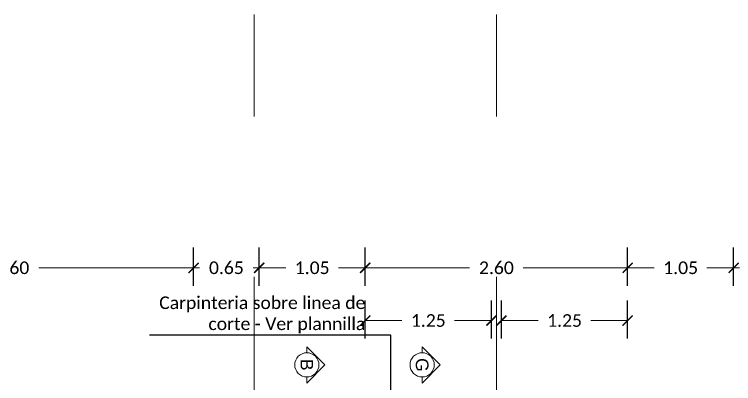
# Model space of a CAD drawing. Header units: metres. Extents: x -127.2 to -72.7, y -10.7 to 45.9.
# Drawn here: x -107.24 to -100.11, y 20.53 to 24.18 of the extents above; entities that cross this region are included whole.
import ezdxf

# ---------------------------------------------------------------- set-up
doc = ezdxf.new("R2010")
doc.units = ezdxf.units.M
doc.header["$LTSCALE"] = 0.05
doc.header["$MEASUREMENT"] = 0
doc.linetypes.add('DASHED2', pattern=[9.525, 6.35, -3.175])
for name, color, linetype, lineweight in [('0 - cortes', 3, 'Continuous', 9), ('0 - TEXTOS', 2, 'Continuous', 25), ('0-COT-1-50', 3, 'Continuous', 5), ('0-T-1-75-TEXTOS', 4, 'Continuous', 5), ('LINEAS PUNTEADAS VARIAS', 251, 'DASHED2', 9)]:
    doc.layers.add(name, color=color, linetype=linetype, lineweight=lineweight)
doc.styles.add('1-50-TEXTO-CAL', font='calibri.ttf', dxfattribs={"height": 0.125})
doc.styles.add('5', font='arial.ttf', dxfattribs={"height": 5})
doc.dimstyles.new('1-50-COTAS', dxfattribs={"dimtxt": 0.12, "dimasz": 0.1, "dimexe": 0.2, "dimexo": 0.02, "dimgap": 0.1, "dimtad": 0, "dimtoh": 1, "dimzin": 0, "dimdsep": 46, "dimtxsty": '1-50-TEXTO-CAL', "dimblk": 'ARCHTICK', "dimcen": 2, "dimclrd": 256, "dimclre": 250, "dimclrt": 256, "dimadec": 0, "dimazin": 0, "dimtfac": 1, "dimtmove": 0, "dimatfit": 3, "dimldrblk": 'DOT', "dimfxl": 1, "dimfxlon": 1, "dimtzin": 0, "dimlwd": -1, "dimarcsym": 0})

# ---------------------------------------------------------------- blocks, each defined once
blk = doc.blocks.new('_ArchTick')
at = {"color": 0, "linetype": 'ByBlock', "const_width": 0.15}
blk.add_lwpolyline([(-0.5, -0.5), (0.5, 0.5)], dxfattribs=at)
blk = doc.blocks.new('*D15')
at = {"layer": '0-COT-1-50', "color": 250, "lineweight": -2, "transparency": 16777216}
for p, q in [((-100.1144, 21.4941), (-100.1144, 21.8723)), ((-99.4644, 21.4941), (-99.4644, 21.8723))]:
    blk.add_line(p, q, dxfattribs=at)
at = {"layer": '0-COT-1-50', "transparency": 16777216}
for p, q in [((-100.1144, 21.6723), (-100.0548, 21.6723)), ((-99.4644, 21.6723), (-99.5241, 21.6723))]:
    blk.add_line(p, q, dxfattribs=at)
at = {"layer": 'Defpoints', "color": 0, "transparency": 16777216}
for p in [(-100.1144, 21.6723), (-100.1144, 21.4741, 0), (-99.4644, 21.4741, 0)]:
    blk.add_point(p, dxfattribs=at)
at = {"layer": '0-COT-1-50', "transparency": 16777216, "xscale": 0.1, "yscale": 0.1, "zscale": 0.1, "rotation": 180}
blk.add_blockref('_ArchTick', (-100.1144, 21.6723), dxfattribs=at)
at = {"layer": '0-COT-1-50', "transparency": 16777216, "xscale": 0.1, "yscale": 0.1, "zscale": 0.1}
blk.add_blockref('_ArchTick', (-99.4644, 21.6723), dxfattribs=at)
at = {"layer": '0-COT-1-50', "transparency": 16777216, "insert": (-99.7894, 21.6723), "char_height": 0.125, "attachment_point": 5, "style": '1-50-TEXTO-CAL'}
blk.add_mtext('0.65', dxfattribs=at)
blk = doc.blocks.new('_Dot')
at = {"color": 0, "linetype": 'ByBlock', "lineweight": -2}
blk.add_line((-0.5, 0), (-1, 0), dxfattribs=at)
at = {"color": 0, "linetype": 'ByBlock', "const_width": 0.343}
blk.add_lwpolyline([(-0.171, 0, 1), (0.171, 0, 1)], format="xyb", close=True, dxfattribs=at)
blk = doc.blocks.new('*D16')
at = {"layer": '0-COT-1-50', "color": 250, "lineweight": -2, "transparency": 16777216}
for p, q in [((-101.1644, 21.4941), (-101.1644, 21.8723)), ((-100.1144, 21.4941), (-100.1144, 21.8723))]:
    blk.add_line(p, q, dxfattribs=at)
at = {"layer": '0-COT-1-50', "transparency": 16777216}
for p, q in [((-101.1644, 21.6723), (-100.8999, 21.6723)), ((-100.1144, 21.6723), (-100.379, 21.6723))]:
    blk.add_line(p, q, dxfattribs=at)
at = {"layer": 'Defpoints', "color": 0, "transparency": 16777216}
for p in [(-101.1644, 21.6723), (-101.1644, 21.4741, 0), (-100.1144, 21.4741, 0)]:
    blk.add_point(p, dxfattribs=at)
at = {"layer": '0-COT-1-50', "transparency": 16777216, "xscale": 0.1, "yscale": 0.1, "zscale": 0.1, "rotation": 180}
blk.add_blockref('_ArchTick', (-101.1644, 21.6723), dxfattribs=at)
at = {"layer": '0-COT-1-50', "transparency": 16777216, "xscale": 0.1, "yscale": 0.1, "zscale": 0.1}
blk.add_blockref('_ArchTick', (-100.1144, 21.6723), dxfattribs=at)
at = {"layer": '0-COT-1-50', "transparency": 16777216, "insert": (-100.6394, 21.6723), "char_height": 0.125, "attachment_point": 5, "style": '1-50-TEXTO-CAL'}
blk.add_mtext('1.05', dxfattribs=at)
blk = doc.blocks.new('Sección - Extremo de sección-3896-Nivel 0')
for p, q in [((-0.006, 0.00598), (-0.012, 0)), ((0, 0), (-0.006, 0.00598)), ((-0.012, 0), (-0.01, 0)), ((-0.002, 0), (0, 0))]:
    blk.add_line(p, q)
blk.add_circle((-0.006, 0), 0.004)
blk.add_arc((-0.006, 0), 0.004, 0, 180)
blk = doc.blocks.new('*D35')
at = {"layer": '0-COT-1-50', "color": 250, "lineweight": -2, "transparency": 16777216}
for p, q in [((-109.0644, 21.4941), (-109.0644, 21.8723)), ((-105.4644, 21.4941), (-105.4644, 21.8723))]:
    blk.add_line(p, q, dxfattribs=at)
at = {"layer": '0-COT-1-50', "transparency": 16777216}
for p, q in [((-109.0644, 21.6723), (-107.5306, 21.6723)), ((-105.4644, 21.6723), (-106.9982, 21.6723))]:
    blk.add_line(p, q, dxfattribs=at)
at = {"layer": 'Defpoints', "color": 0, "transparency": 16777216}
for p in [(-105.4644, 21.6723), (-109.0644, 21.4741, 0), (-105.4644, 21.4741, 0)]:
    blk.add_point(p, dxfattribs=at)
at = {"layer": '0-COT-1-50', "transparency": 16777216, "xscale": 0.1, "yscale": 0.1, "zscale": 0.1, "rotation": 180}
blk.add_blockref('_ArchTick', (-109.0644, 21.6723), dxfattribs=at)
at = {"layer": '0-COT-1-50', "transparency": 16777216, "xscale": 0.1, "yscale": 0.1, "zscale": 0.1}
blk.add_blockref('_ArchTick', (-105.4644, 21.6723), dxfattribs=at)
at = {"layer": '0-COT-1-50', "transparency": 16777216, "insert": (-107.2644, 21.6723), "char_height": 0.125, "attachment_point": 5, "style": '1-50-TEXTO-CAL'}
blk.add_mtext('3.60', dxfattribs=at)
blk = doc.blocks.new('*D32')
at = {"layer": '0-COT-1-50', "color": 250, "lineweight": -2, "transparency": 16777216}
for p, q in [((-105.4644, 21.4941), (-105.4644, 21.8723)), ((-104.8144, 21.4941), (-104.8144, 21.8723))]:
    blk.add_line(p, q, dxfattribs=at)
at = {"layer": '0-COT-1-50', "transparency": 16777216}
for p, q in [((-105.4644, 21.6723), (-105.4048, 21.6723)), ((-104.8144, 21.6723), (-104.8741, 21.6723))]:
    blk.add_line(p, q, dxfattribs=at)
at = {"layer": 'Defpoints', "color": 0, "transparency": 16777216}
for p in [(-104.8144, 21.6723), (-105.4644, 21.4741, 0), (-104.8144, 21.4741, 0)]:
    blk.add_point(p, dxfattribs=at)
at = {"layer": '0-COT-1-50', "transparency": 16777216, "xscale": 0.1, "yscale": 0.1, "zscale": 0.1, "rotation": 180}
blk.add_blockref('_ArchTick', (-105.4644, 21.6723), dxfattribs=at)
at = {"layer": '0-COT-1-50', "transparency": 16777216, "xscale": 0.1, "yscale": 0.1, "zscale": 0.1}
blk.add_blockref('_ArchTick', (-104.8144, 21.6723), dxfattribs=at)
at = {"layer": '0-COT-1-50', "transparency": 16777216, "insert": (-105.1394, 21.6723), "char_height": 0.125, "attachment_point": 5, "style": '1-50-TEXTO-CAL'}
blk.add_mtext('0.65', dxfattribs=at)
blk = doc.blocks.new('*D33')
at = {"layer": '0-COT-1-50', "color": 250, "lineweight": -2, "transparency": 16777216}
for p, q in [((-104.8144, 21.4941), (-104.8144, 21.8723)), ((-103.7644, 21.4941), (-103.7644, 21.8723))]:
    blk.add_line(p, q, dxfattribs=at)
at = {"layer": '0-COT-1-50', "transparency": 16777216}
for p, q in [((-104.8144, 21.6723), (-104.5499, 21.6723)), ((-103.7644, 21.6723), (-104.029, 21.6723))]:
    blk.add_line(p, q, dxfattribs=at)
at = {"layer": 'Defpoints', "color": 0, "transparency": 16777216}
for p in [(-103.7644, 21.6723), (-104.8144, 21.4741, 0), (-103.7644, 21.4741, 0)]:
    blk.add_point(p, dxfattribs=at)
at = {"layer": '0-COT-1-50', "transparency": 16777216, "xscale": 0.1, "yscale": 0.1, "zscale": 0.1, "rotation": 180}
blk.add_blockref('_ArchTick', (-104.8144, 21.6723), dxfattribs=at)
at = {"layer": '0-COT-1-50', "transparency": 16777216, "xscale": 0.1, "yscale": 0.1, "zscale": 0.1}
blk.add_blockref('_ArchTick', (-103.7644, 21.6723), dxfattribs=at)
at = {"layer": '0-COT-1-50', "transparency": 16777216, "insert": (-104.2894, 21.6723), "char_height": 0.125, "attachment_point": 5, "style": '1-50-TEXTO-CAL'}
blk.add_mtext('1.05', dxfattribs=at)
blk = doc.blocks.new('*D34')
at = {"layer": '0-COT-1-50', "color": 250, "lineweight": -2, "transparency": 16777216}
for p, q in [((-103.7644, 21.4941), (-103.7644, 21.8723)), ((-101.1644, 21.4941), (-101.1644, 21.8723))]:
    blk.add_line(p, q, dxfattribs=at)
at = {"layer": '0-COT-1-50', "transparency": 16777216}
for p, q in [((-103.7644, 21.6723), (-102.7301, 21.6723)), ((-101.1644, 21.6723), (-102.1988, 21.6723))]:
    blk.add_line(p, q, dxfattribs=at)
at = {"layer": 'Defpoints', "color": 0, "transparency": 16777216}
for p in [(-101.1644, 21.6723), (-103.7644, 21.4741, 0), (-101.1644, 21.4741, 0)]:
    blk.add_point(p, dxfattribs=at)
at = {"layer": '0-COT-1-50', "transparency": 16777216, "xscale": 0.1, "yscale": 0.1, "zscale": 0.1, "rotation": 180}
blk.add_blockref('_ArchTick', (-103.7644, 21.6723), dxfattribs=at)
at = {"layer": '0-COT-1-50', "transparency": 16777216, "xscale": 0.1, "yscale": 0.1, "zscale": 0.1}
blk.add_blockref('_ArchTick', (-101.1644, 21.6723), dxfattribs=at)
at = {"layer": '0-COT-1-50', "transparency": 16777216, "insert": (-102.4644, 21.6723), "char_height": 0.125, "attachment_point": 5, "style": '1-50-TEXTO-CAL'}
blk.add_mtext('2.60', dxfattribs=at)
blk = doc.blocks.new('*D169')
at = {"layer": '0-COT-1-50', "color": 250, "lineweight": -2, "transparency": 16777216}
for p, q in [((-103.7644, 20.9717), (-103.7644, 21.3498)), ((-102.5144, 20.9717), (-102.5144, 21.3498))]:
    blk.add_line(p, q, dxfattribs=at)
at = {"layer": '0-COT-1-50', "transparency": 16777216}
for p, q in [((-103.7644, 21.1498), (-103.3999, 21.1498)), ((-102.5144, 21.1498), (-102.879, 21.1498))]:
    blk.add_line(p, q, dxfattribs=at)
at = {"layer": 'Defpoints', "color": 0, "transparency": 16777216}
for p in [(-102.5144, 21.1498), (-103.7644, 20.9517, 0), (-102.5144, 20.9517, 0)]:
    blk.add_point(p, dxfattribs=at)
at = {"layer": '0-COT-1-50', "transparency": 16777216, "xscale": 0.1, "yscale": 0.1, "zscale": 0.1, "rotation": 180}
blk.add_blockref('_ArchTick', (-103.7644, 21.1498), dxfattribs=at)
at = {"layer": '0-COT-1-50', "transparency": 16777216, "xscale": 0.1, "yscale": 0.1, "zscale": 0.1}
blk.add_blockref('_ArchTick', (-102.5144, 21.1498), dxfattribs=at)
at = {"layer": '0-COT-1-50', "transparency": 16777216, "insert": (-103.1394, 21.1498), "char_height": 0.125, "attachment_point": 5, "style": '1-50-TEXTO-CAL'}
blk.add_mtext('1.25', dxfattribs=at)
blk = doc.blocks.new('*D170')
at = {"layer": '0-COT-1-50', "color": 250, "lineweight": -2, "transparency": 16777216}
for p, q in [((-102.4144, 20.9717), (-102.4144, 21.3498)), ((-101.1644, 20.9717), (-101.1644, 21.3498))]:
    blk.add_line(p, q, dxfattribs=at)
at = {"layer": '0-COT-1-50', "transparency": 16777216}
for p, q in [((-102.4144, 21.1498), (-102.0499, 21.1498)), ((-101.1644, 21.1498), (-101.529, 21.1498))]:
    blk.add_line(p, q, dxfattribs=at)
at = {"layer": 'Defpoints', "color": 0, "transparency": 16777216}
for p in [(-101.1644, 21.1498), (-102.4144, 20.9517, 0), (-101.1644, 20.9517, 0)]:
    blk.add_point(p, dxfattribs=at)
at = {"layer": '0-COT-1-50', "transparency": 16777216, "xscale": 0.1, "yscale": 0.1, "zscale": 0.1, "rotation": 180}
blk.add_blockref('_ArchTick', (-102.4144, 21.1498), dxfattribs=at)
at = {"layer": '0-COT-1-50', "transparency": 16777216, "xscale": 0.1, "yscale": 0.1, "zscale": 0.1}
blk.add_blockref('_ArchTick', (-101.1644, 21.1498), dxfattribs=at)
at = {"layer": '0-COT-1-50', "transparency": 16777216, "insert": (-101.7894, 21.1498), "char_height": 0.125, "attachment_point": 5, "style": '1-50-TEXTO-CAL'}
blk.add_mtext('1.25', dxfattribs=at)

msp = doc.modelspace()

# ---------------------------------------------------------------- linework, layer by layer
at = {"layer": '0 - TEXTOS'}
msp.add_lwpolyline([(-103.5102, 20.2282), (-103.5102, 21.006), (-105.9018, 21.006)], dxfattribs=at)
at = {"layer": 'LINEAS PUNTEADAS VARIAS', "ltscale": 10}
for p, q in [((-104.8644, 8.8837), (-104.8644, 24.1837)), ((-102.4644, 8.8837), (-102.4644, 24.1837))]:
    msp.add_line(p, q, dxfattribs=at)

# ---------------------------------------------------------------- block references
at = {"layer": '0 - cortes', "extrusion": (0, 0, -1), "xscale": -30, "yscale": 30, "zscale": 30, "rotation": 90}
for p in [(104.3424, 20.5312), (103.2002, 20.5312)]:
    msp.add_blockref('Sección - Extremo de sección-3896-Nivel 0', p, dxfattribs=at)

# ---------------------------------------------------------------- texts
at = {"layer": '0 - cortes', "style": '5'}
for s, p in [('B', (-104.4049, 20.7712)), ('G', (-103.2627, 20.7783))]:
    msp.add_text(s, height=0.125, rotation=270, dxfattribs=at).set_placement(p)
at = {"layer": '0-T-1-75-TEXTOS', "insert": (-103.7627, 21.3891), "char_height": 0.125, "width": 2.160877, "attachment_point": 3, "style": '1-50-TEXTO-CAL'}
msp.add_mtext('Carpinteria sobre linea de corte - Ver plannilla', dxfattribs=at)

# ---------------------------------------------------------------- dimensions: what is measured, and where the dimension line sits
at = {"layer": '0-COT-1-50'}
for base, p1, p2, angle, picture, middle in [((-105.4644, 21.6723), (-109.0644, 21.4741, 0), (-105.4644, 21.4741, 0), 0, '*D35', (-107.2644, 21.6723)), ((-103.7644, 21.6723), (-104.8144, 21.4741, 0), (-103.7644, 21.4741, 0), 0, '*D33', (-104.2894, 21.6723)), ((-101.1644, 21.6723), (-103.7644, 21.4741, 0), (-101.1644, 21.4741, 0), 0, '*D34', (-102.4644, 21.6723)), ((-101.1644, 21.6723), (-100.1144, 21.4741, 0), (-101.1644, 21.4741, 0), 180, '*D16', (-100.6394, 21.6723)), ((-102.5144, 21.1498, 0), (-103.7644, 20.9517, 0), (-102.5144, 20.9517, 0), 0, '*D169', (-103.1394, 21.1498, 0)), ((-101.1644, 21.1498, 0), (-102.4144, 20.9517, 0), (-101.1644, 20.9517), 0, '*D170', (-101.7894, 21.1498, 0))]:
    dim = msp.add_linear_dim(base=base, p1=p1, p2=p2, angle=angle, dimstyle='1-50-COTAS', dxfattribs=at)
    dim.commit()
    dim.dimension.update_dxf_attribs({"geometry": picture, "text_midpoint": middle})
for base, p1, p2, angle, picture, middle in [((-104.8144, 21.6723), (-105.4644, 21.4741, 0), (-104.8144, 21.4741, 0), 0, '*D32', (-105.1394, 21.6723)), ((-100.1144, 21.6723), (-99.4644, 21.4741, 0), (-100.1144, 21.4741, 0), 180, '*D15', (-99.7894, 21.6723))]:
    dim = msp.add_linear_dim(base=base, p1=p1, p2=p2, angle=angle, dimstyle='1-50-COTAS', dxfattribs=at)
    dim.commit()
    dim.dimension.update_dxf_attribs({"geometry": picture, "text_midpoint": middle, "dimtype": 160})

doc.saveas('drawing.dxf')
